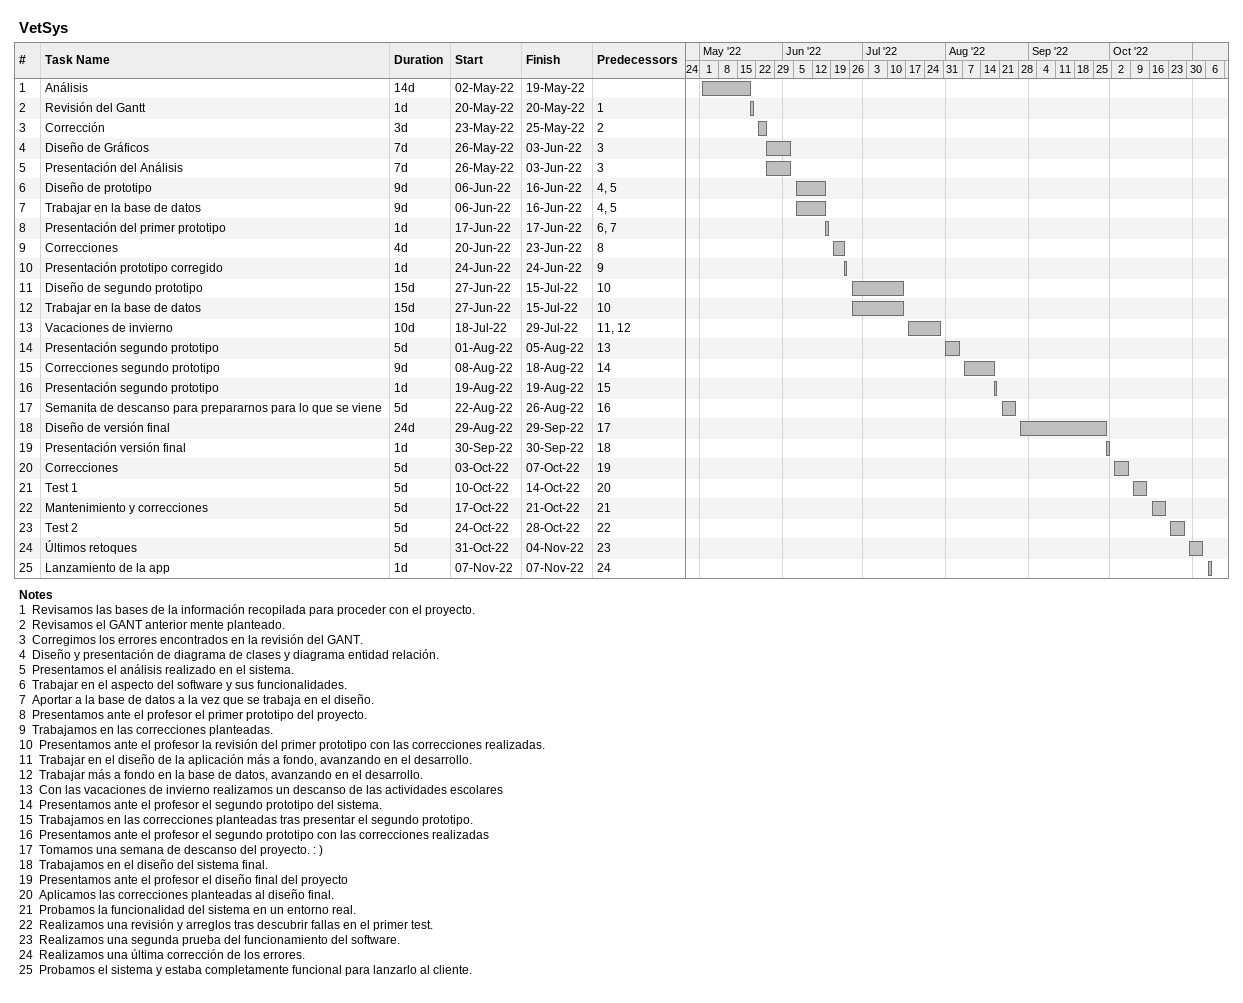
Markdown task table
VetSys

| ID | Task | Duration | Start | Finish | Predecessors |
|---|---|---|---|---|---|
| 1 | Análisis | 14d | 2022-05-02 | 2022-05-19 |  |
| 2 | Revisión del Gantt | 1d | 2022-05-20 | 2022-05-20 | 1 |
| 3 | Corrección | 3d | 2022-05-23 | 2022-05-25 | 2 |
| 4 | Diseño de Gráficos | 7d | 2022-05-26 | 2022-06-03 | 3 |
| 5 | Presentación del Análisis | 7d | 2022-05-26 | 2022-06-03 | 3 |
| 6 | Diseño de prototipo | 9d | 2022-06-06 | 2022-06-16 | 4, 5 |
| 7 | Trabajar en la base de datos | 9d | 2022-06-06 | 2022-06-16 | 4, 5 |
| 8 | Presentación del primer prototipo | 1d | 2022-06-17 | 2022-06-17 | 6, 7 |
| 9 | Correcciones | 4d | 2022-06-20 | 2022-06-23 | 8 |
| 10 | Presentación prototipo corregido | 1d | 2022-06-24 | 2022-06-24 | 9 |
| 11 | Diseño de segundo prototipo | 15d | 2022-06-27 | 2022-07-15 | 10 |
| 12 | Trabajar en la base de datos | 15d | 2022-06-27 | 2022-07-15 | 10 |
| 13 | Vacaciones de invierno | 10d | 2022-07-18 | 2022-07-29 | 11, 12 |
| 14 | Presentación segundo prototipo | 5d | 2022-08-01 | 2022-08-05 | 13 |
| 15 | Correcciones segundo prototipo | 9d | 2022-08-08 | 2022-08-18 | 14 |
| 16 | Presentación segundo prototipo | 1d | 2022-08-19 | 2022-08-19 | 15 |
| 17 | Semanita de descanso para prepararnos para lo que se viene | 5d | 2022-08-22 | 2022-08-26 | 16 |
| 18 | Diseño de versión final | 24d | 2022-08-29 | 2022-09-29 | 17 |
| 19 | Presentación versión final | 1d | 2022-09-30 | 2022-09-30 | 18 |
| 20 | Correcciones | 5d | 2022-10-03 | 2022-10-07 | 19 |
| 21 | Test 1 | 5d | 2022-10-10 | 2022-10-14 | 20 |
| 22 | Mantenimiento y correcciones | 5d | 2022-10-17 | 2022-10-21 | 21 |
| 23 | Test 2 | 5d | 2022-10-24 | 2022-10-28 | 22 |
| 24 | Últimos retoques | 5d | 2022-10-31 | 2022-11-04 | 23 |
| 25 | Lanzamiento de la app | 1d | 2022-11-07 | 2022-11-07 | 24 |

Notes
- 1: Revisamos las bases de la información recopilada para proceder con el proyecto.
- 2: Revisamos el GANT anterior mente planteado.
- 3: Corregimos los errores encontrados en la revisión del GANT.
- 4: Diseño y presentación de diagrama de clases y diagrama entidad relación.
- 5: Presentamos el análisis realizado en el sistema.
- 6: Trabajar en el aspecto del software y sus funcionalidades.
- 7: Aportar a la base de datos a la vez que se trabaja en el diseño.
- 8: Presentamos ante el profesor el primer prototipo del proyecto.
- 9: Trabajamos en las correcciones planteadas.
- 10: Presentamos ante el profesor la revisión del primer prototipo con las correcciones realizadas.
- 11: Trabajar en el diseño de la aplicación más a fondo, avanzando en el desarrollo.
- 12: Trabajar más a fondo en la base de datos, avanzando en el desarrollo.
- 13: Con las vacaciones de invierno realizamos un descanso de las actividades escolares
- 14: Presentamos ante el profesor el segundo prototipo del sistema.
- 15: Trabajamos en las correcciones planteadas tras presentar el segundo prototipo.
- 16: Presentamos ante el profesor el segundo prototipo con las correcciones realizadas
- 17: Tomamos una semana de descanso del proyecto. : )
- 18: Trabajamos en el diseño del sistema final.
- 19: Presentamos ante el profesor el diseño final del proyecto
- 20: Aplicamos las correcciones planteadas al diseño final.
- 21: Probamos la funcionalidad del sistema en un entorno real.
- 22: Realizamos una revisión y arreglos tras descubrir fallas en el primer test.
- 23: Realizamos una segunda prueba del funcionamiento del software.
- 24: Realizamos una última corrección de los errores.
- 25: Probamos el sistema y estaba completamente funcional para lanzarlo al cliente.
